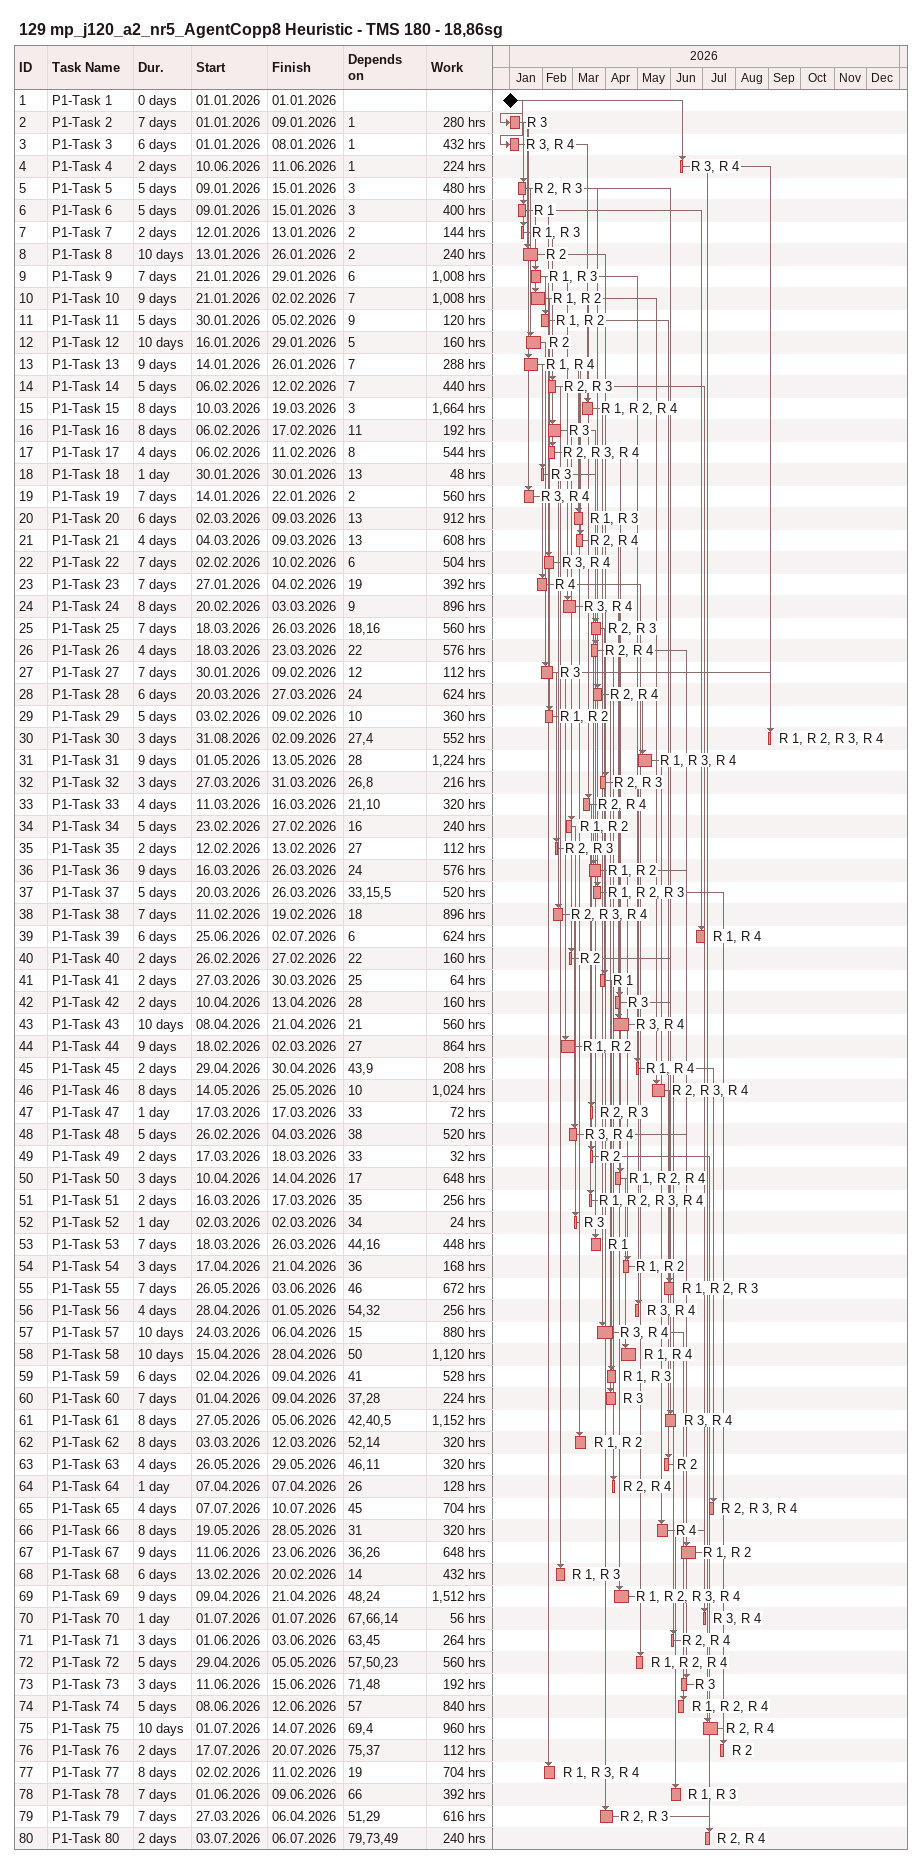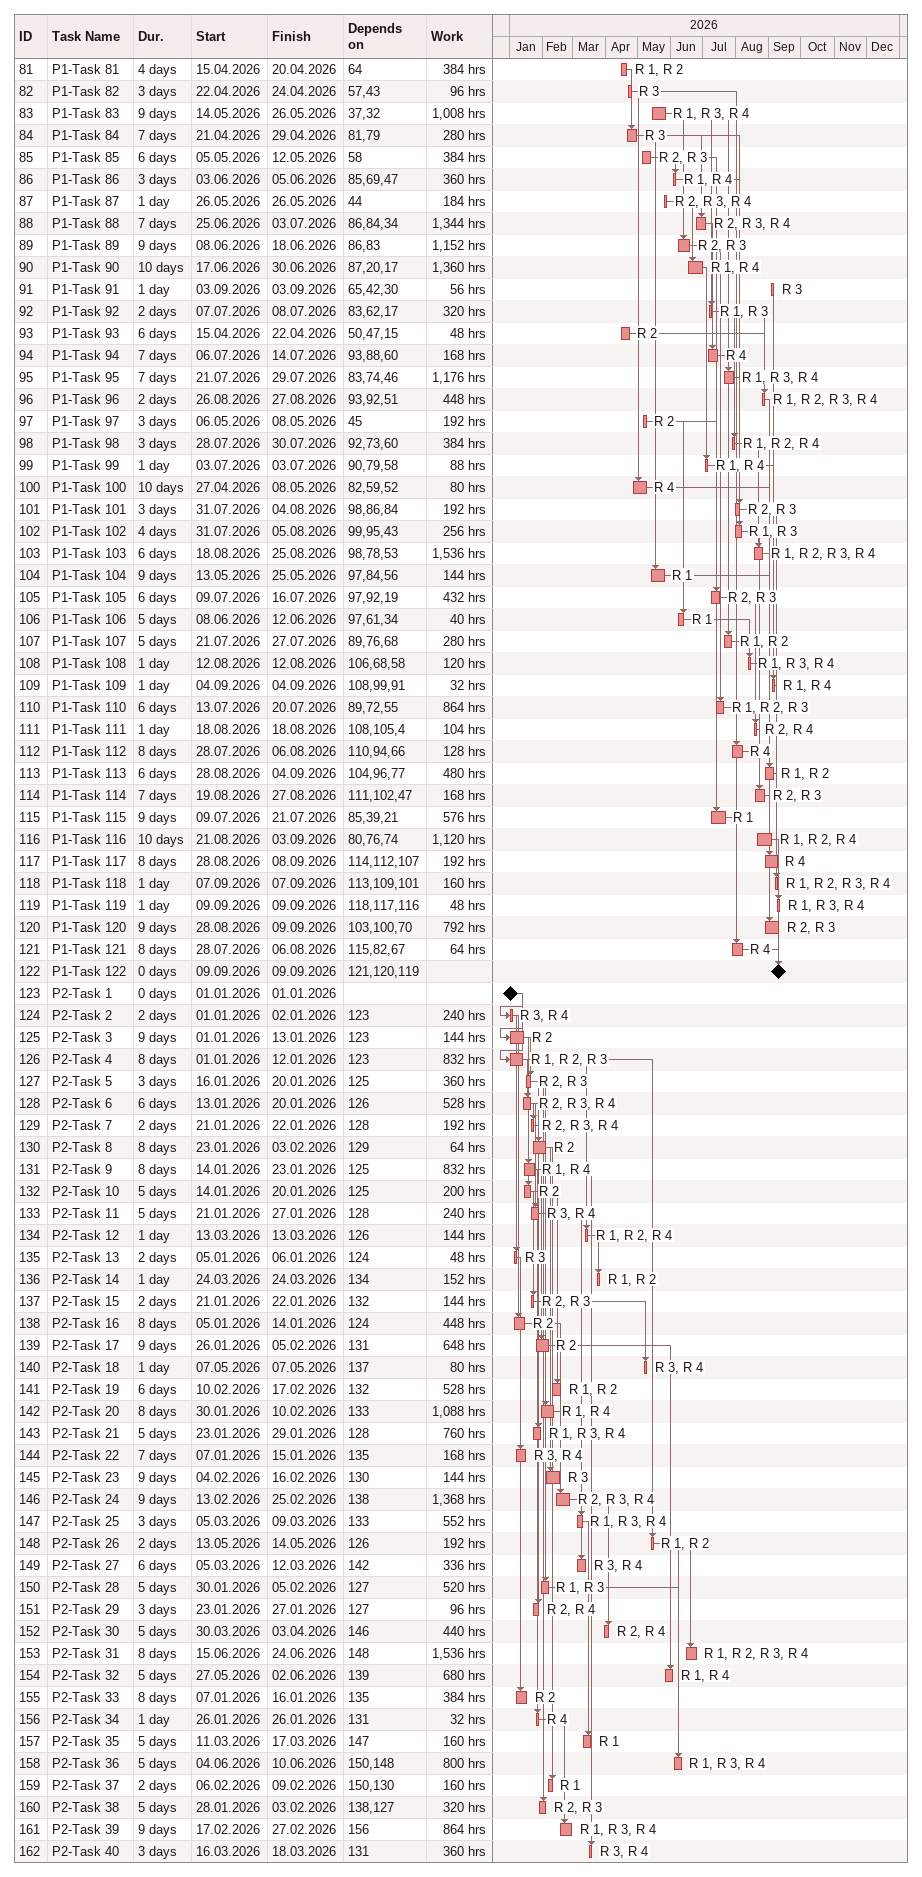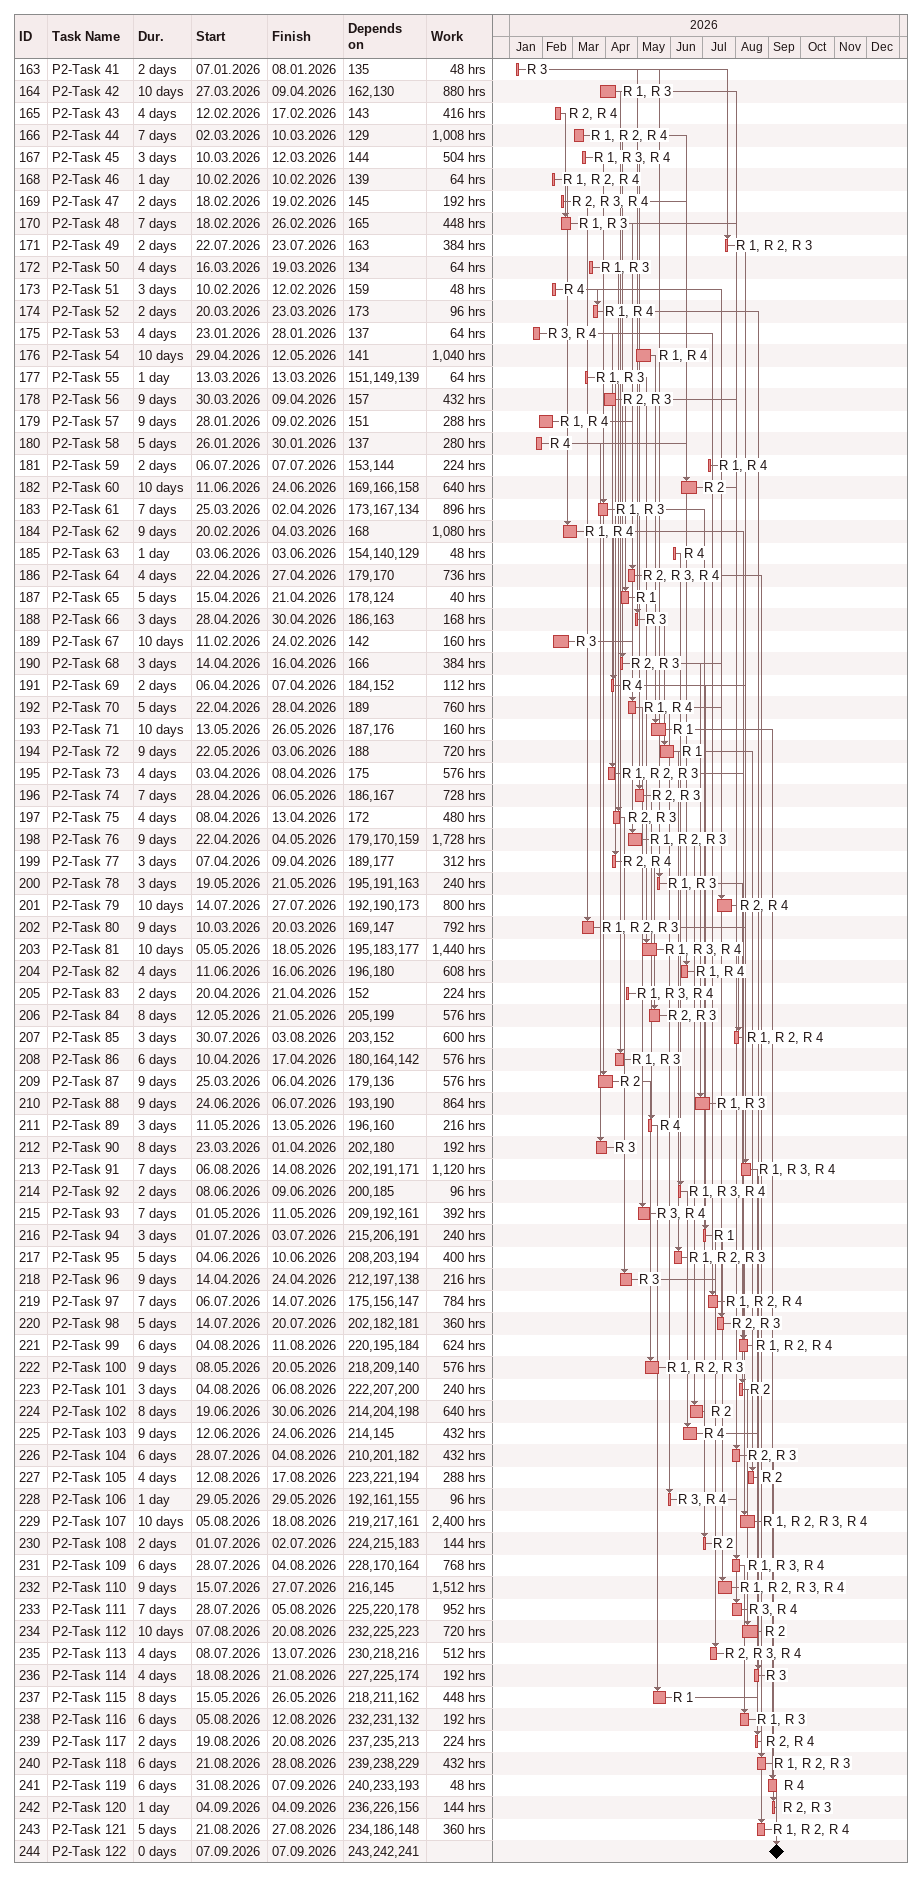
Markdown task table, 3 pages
129 mp_j120_a2_nr5_AgentCopp8 Heuristic - TMS 180 - 18,86sg

| ID | Task | Duration | Start | Finish | Predecessors | Resources | Work (h) |
|---|---|---|---|---|---|---|---|
| 1 | P1-Task 1 | 0d | 2026-01-01 | 2026-01-01 |  |  |  |
| 2 | P1-Task 2 | 7d | 2026-01-01 | 2026-01-09 | 1 | R 3 | 280 |
| 3 | P1-Task 3 | 6d | 2026-01-01 | 2026-01-08 | 1 | R 3, R 4 | 432 |
| 4 | P1-Task 4 | 2d | 2026-06-10 | 2026-06-11 | 1 | R 3, R 4 | 224 |
| 5 | P1-Task 5 | 5d | 2026-01-09 | 2026-01-15 | 3 | R 2, R 3 | 480 |
| 6 | P1-Task 6 | 5d | 2026-01-09 | 2026-01-15 | 3 | R 1 | 400 |
| 7 | P1-Task 7 | 2d | 2026-01-12 | 2026-01-13 | 2 | R 1, R 3 | 144 |
| 8 | P1-Task 8 | 10d | 2026-01-13 | 2026-01-26 | 2 | R 2 | 240 |
| 9 | P1-Task 9 | 7d | 2026-01-21 | 2026-01-29 | 6 | R 1, R 3 | 1008 |
| 10 | P1-Task 10 | 9d | 2026-01-21 | 2026-02-02 | 7 | R 1, R 2 | 1008 |
| 11 | P1-Task 11 | 5d | 2026-01-30 | 2026-02-05 | 9 | R 1, R 2 | 120 |
| 12 | P1-Task 12 | 10d | 2026-01-16 | 2026-01-29 | 5 | R 2 | 160 |
| 13 | P1-Task 13 | 9d | 2026-01-14 | 2026-01-26 | 7 | R 1, R 4 | 288 |
| 14 | P1-Task 14 | 5d | 2026-02-06 | 2026-02-12 | 7 | R 2, R 3 | 440 |
| 15 | P1-Task 15 | 8d | 2026-03-10 | 2026-03-19 | 3 | R 1, R 2, R 4 | 1664 |
| 16 | P1-Task 16 | 8d | 2026-02-06 | 2026-02-17 | 11 | R 3 | 192 |
| 17 | P1-Task 17 | 4d | 2026-02-06 | 2026-02-11 | 8 | R 2, R 3, R 4 | 544 |
| 18 | P1-Task 18 | 1d | 2026-01-30 | 2026-01-30 | 13 | R 3 | 48 |
| 19 | P1-Task 19 | 7d | 2026-01-14 | 2026-01-22 | 2 | R 3, R 4 | 560 |
| 20 | P1-Task 20 | 6d | 2026-03-02 | 2026-03-09 | 13 | R 1, R 3 | 912 |
| 21 | P1-Task 21 | 4d | 2026-03-04 | 2026-03-09 | 13 | R 2, R 4 | 608 |
| 22 | P1-Task 22 | 7d | 2026-02-02 | 2026-02-10 | 6 | R 3, R 4 | 504 |
| 23 | P1-Task 23 | 7d | 2026-01-27 | 2026-02-04 | 19 | R 4 | 392 |
| 24 | P1-Task 24 | 8d | 2026-02-20 | 2026-03-03 | 9 | R 3, R 4 | 896 |
| 25 | P1-Task 25 | 7d | 2026-03-18 | 2026-03-26 | 18, 16 | R 2, R 3 | 560 |
| 26 | P1-Task 26 | 4d | 2026-03-18 | 2026-03-23 | 22 | R 2, R 4 | 576 |
| 27 | P1-Task 27 | 7d | 2026-01-30 | 2026-02-09 | 12 | R 3 | 112 |
| 28 | P1-Task 28 | 6d | 2026-03-20 | 2026-03-27 | 24 | R 2, R 4 | 624 |
| 29 | P1-Task 29 | 5d | 2026-02-03 | 2026-02-09 | 10 | R 1, R 2 | 360 |
| 30 | P1-Task 30 | 3d | 2026-08-31 | 2026-09-02 | 27, 4 | R 1, R 2, R 3, R 4 | 552 |
| 31 | P1-Task 31 | 9d | 2026-05-01 | 2026-05-13 | 28 | R 1, R 3, R 4 | 1224 |
| 32 | P1-Task 32 | 3d | 2026-03-27 | 2026-03-31 | 26, 8 | R 2, R 3 | 216 |
| 33 | P1-Task 33 | 4d | 2026-03-11 | 2026-03-16 | 21, 10 | R 2, R 4 | 320 |
| 34 | P1-Task 34 | 5d | 2026-02-23 | 2026-02-27 | 16 | R 1, R 2 | 240 |
| 35 | P1-Task 35 | 2d | 2026-02-12 | 2026-02-13 | 27 | R 2, R 3 | 112 |
| 36 | P1-Task 36 | 9d | 2026-03-16 | 2026-03-26 | 24 | R 1, R 2 | 576 |
| 37 | P1-Task 37 | 5d | 2026-03-20 | 2026-03-26 | 33, 15, 5 | R 1, R 2, R 3 | 520 |
| 38 | P1-Task 38 | 7d | 2026-02-11 | 2026-02-19 | 18 | R 2, R 3, R 4 | 896 |
| 39 | P1-Task 39 | 6d | 2026-06-25 | 2026-07-02 | 6 | R 1, R 4 | 624 |
| 40 | P1-Task 40 | 2d | 2026-02-26 | 2026-02-27 | 22 | R 2 | 160 |
| 41 | P1-Task 41 | 2d | 2026-03-27 | 2026-03-30 | 25 | R 1 | 64 |
| 42 | P1-Task 42 | 2d | 2026-04-10 | 2026-04-13 | 28 | R 3 | 160 |
| 43 | P1-Task 43 | 10d | 2026-04-08 | 2026-04-21 | 21 | R 3, R 4 | 560 |
| 44 | P1-Task 44 | 9d | 2026-02-18 | 2026-03-02 | 27 | R 1, R 2 | 864 |
| 45 | P1-Task 45 | 2d | 2026-04-29 | 2026-04-30 | 43, 9 | R 1, R 4 | 208 |
| 46 | P1-Task 46 | 8d | 2026-05-14 | 2026-05-25 | 10 | R 2, R 3, R 4 | 1024 |
| 47 | P1-Task 47 | 1d | 2026-03-17 | 2026-03-17 | 33 | R 2, R 3 | 72 |
| 48 | P1-Task 48 | 5d | 2026-02-26 | 2026-03-04 | 38 | R 3, R 4 | 520 |
| 49 | P1-Task 49 | 2d | 2026-03-17 | 2026-03-18 | 33 | R 2 | 32 |
| 50 | P1-Task 50 | 3d | 2026-04-10 | 2026-04-14 | 17 | R 1, R 2, R 4 | 648 |
| 51 | P1-Task 51 | 2d | 2026-03-16 | 2026-03-17 | 35 | R 1, R 2, R 3, R 4 | 256 |
| 52 | P1-Task 52 | 1d | 2026-03-02 | 2026-03-02 | 34 | R 3 | 24 |
| 53 | P1-Task 53 | 7d | 2026-03-18 | 2026-03-26 | 44, 16 | R 1 | 448 |
| 54 | P1-Task 54 | 3d | 2026-04-17 | 2026-04-21 | 36 | R 1, R 2 | 168 |
| 55 | P1-Task 55 | 7d | 2026-05-26 | 2026-06-03 | 46 | R 1, R 2, R 3 | 672 |
| 56 | P1-Task 56 | 4d | 2026-04-28 | 2026-05-01 | 54, 32 | R 3, R 4 | 256 |
| 57 | P1-Task 57 | 10d | 2026-03-24 | 2026-04-06 | 15 | R 3, R 4 | 880 |
| 58 | P1-Task 58 | 10d | 2026-04-15 | 2026-04-28 | 50 | R 1, R 4 | 1120 |
| 59 | P1-Task 59 | 6d | 2026-04-02 | 2026-04-09 | 41 | R 1, R 3 | 528 |
| 60 | P1-Task 60 | 7d | 2026-04-01 | 2026-04-09 | 37, 28 | R 3 | 224 |
| 61 | P1-Task 61 | 8d | 2026-05-27 | 2026-06-05 | 42, 40, 5 | R 3, R 4 | 1152 |
| 62 | P1-Task 62 | 8d | 2026-03-03 | 2026-03-12 | 52, 14 | R 1, R 2 | 320 |
| 63 | P1-Task 63 | 4d | 2026-05-26 | 2026-05-29 | 46, 11 | R 2 | 320 |
| 64 | P1-Task 64 | 1d | 2026-04-07 | 2026-04-07 | 26 | R 2, R 4 | 128 |
| 65 | P1-Task 65 | 4d | 2026-07-07 | 2026-07-10 | 45 | R 2, R 3, R 4 | 704 |
| 66 | P1-Task 66 | 8d | 2026-05-19 | 2026-05-28 | 31 | R 4 | 320 |
| 67 | P1-Task 67 | 9d | 2026-06-11 | 2026-06-23 | 36, 26 | R 1, R 2 | 648 |
| 68 | P1-Task 68 | 6d | 2026-02-13 | 2026-02-20 | 14 | R 1, R 3 | 432 |
| 69 | P1-Task 69 | 9d | 2026-04-09 | 2026-04-21 | 48, 24 | R 1, R 2, R 3, R 4 | 1512 |
| 70 | P1-Task 70 | 1d | 2026-07-01 | 2026-07-01 | 67, 66, 14 | R 3, R 4 | 56 |
| 71 | P1-Task 71 | 3d | 2026-06-01 | 2026-06-03 | 63, 45 | R 2, R 4 | 264 |
| 72 | P1-Task 72 | 5d | 2026-04-29 | 2026-05-05 | 57, 50, 23 | R 1, R 2, R 4 | 560 |
| 73 | P1-Task 73 | 3d | 2026-06-11 | 2026-06-15 | 71, 48 | R 3 | 192 |
| 74 | P1-Task 74 | 5d | 2026-06-08 | 2026-06-12 | 57 | R 1, R 2, R 4 | 840 |
| 75 | P1-Task 75 | 10d | 2026-07-01 | 2026-07-14 | 69, 4 | R 2, R 4 | 960 |
| 76 | P1-Task 76 | 2d | 2026-07-17 | 2026-07-20 | 75, 37 | R 2 | 112 |
| 77 | P1-Task 77 | 8d | 2026-02-02 | 2026-02-11 | 19 | R 1, R 3, R 4 | 704 |
| 78 | P1-Task 78 | 7d | 2026-06-01 | 2026-06-09 | 66 | R 1, R 3 | 392 |
| 79 | P1-Task 79 | 7d | 2026-03-27 | 2026-04-06 | 51, 29 | R 2, R 3 | 616 |
| 80 | P1-Task 80 | 2d | 2026-07-03 | 2026-07-06 | 79, 73, 49 | R 2, R 4 | 240 |
| 81 | P1-Task 81 | 4d | 2026-04-15 | 2026-04-20 | 64 | R 1, R 2 | 384 |
| 82 | P1-Task 82 | 3d | 2026-04-22 | 2026-04-24 | 57, 43 | R 3 | 96 |
| 83 | P1-Task 83 | 9d | 2026-05-14 | 2026-05-26 | 37, 32 | R 1, R 3, R 4 | 1008 |
| 84 | P1-Task 84 | 7d | 2026-04-21 | 2026-04-29 | 81, 79 | R 3 | 280 |
| 85 | P1-Task 85 | 6d | 2026-05-05 | 2026-05-12 | 58 | R 2, R 3 | 384 |
| 86 | P1-Task 86 | 3d | 2026-06-03 | 2026-06-05 | 85, 69, 47 | R 1, R 4 | 360 |
| 87 | P1-Task 87 | 1d | 2026-05-26 | 2026-05-26 | 44 | R 2, R 3, R 4 | 184 |
| 88 | P1-Task 88 | 7d | 2026-06-25 | 2026-07-03 | 86, 84, 34 | R 2, R 3, R 4 | 1344 |
| 89 | P1-Task 89 | 9d | 2026-06-08 | 2026-06-18 | 86, 83 | R 2, R 3 | 1152 |
| 90 | P1-Task 90 | 10d | 2026-06-17 | 2026-06-30 | 87, 20, 17 | R 1, R 4 | 1360 |
| 91 | P1-Task 91 | 1d | 2026-09-03 | 2026-09-03 | 65, 42, 30 | R 3 | 56 |
| 92 | P1-Task 92 | 2d | 2026-07-07 | 2026-07-08 | 83, 62, 17 | R 1, R 3 | 320 |
| 93 | P1-Task 93 | 6d | 2026-04-15 | 2026-04-22 | 50, 47, 15 | R 2 | 48 |
| 94 | P1-Task 94 | 7d | 2026-07-06 | 2026-07-14 | 93, 88, 60 | R 4 | 168 |
| 95 | P1-Task 95 | 7d | 2026-07-21 | 2026-07-29 | 83, 74, 46 | R 1, R 3, R 4 | 1176 |
| 96 | P1-Task 96 | 2d | 2026-08-26 | 2026-08-27 | 93, 92, 51 | R 1, R 2, R 3, R 4 | 448 |
| 97 | P1-Task 97 | 3d | 2026-05-06 | 2026-05-08 | 45 | R 2 | 192 |
| 98 | P1-Task 98 | 3d | 2026-07-28 | 2026-07-30 | 92, 73, 60 | R 1, R 2, R 4 | 384 |
| 99 | P1-Task 99 | 1d | 2026-07-03 | 2026-07-03 | 90, 79, 58 | R 1, R 4 | 88 |
| 100 | P1-Task 100 | 10d | 2026-04-27 | 2026-05-08 | 82, 59, 52 | R 4 | 80 |
| 101 | P1-Task 101 | 3d | 2026-07-31 | 2026-08-04 | 98, 86, 84 | R 2, R 3 | 192 |
| 102 | P1-Task 102 | 4d | 2026-07-31 | 2026-08-05 | 99, 95, 43 | R 1, R 3 | 256 |
| 103 | P1-Task 103 | 6d | 2026-08-18 | 2026-08-25 | 98, 78, 53 | R 1, R 2, R 3, R 4 | 1536 |
| 104 | P1-Task 104 | 9d | 2026-05-13 | 2026-05-25 | 97, 84, 56 | R 1 | 144 |
| 105 | P1-Task 105 | 6d | 2026-07-09 | 2026-07-16 | 97, 92, 19 | R 2, R 3 | 432 |
| 106 | P1-Task 106 | 5d | 2026-06-08 | 2026-06-12 | 97, 61, 34 | R 1 | 40 |
| 107 | P1-Task 107 | 5d | 2026-07-21 | 2026-07-27 | 89, 76, 68 | R 1, R 2 | 280 |
| 108 | P1-Task 108 | 1d | 2026-08-12 | 2026-08-12 | 106, 68, 58 | R 1, R 3, R 4 | 120 |
| 109 | P1-Task 109 | 1d | 2026-09-04 | 2026-09-04 | 108, 99, 91 | R 1, R 4 | 32 |
| 110 | P1-Task 110 | 6d | 2026-07-13 | 2026-07-20 | 89, 72, 55 | R 1, R 2, R 3 | 864 |
| 111 | P1-Task 111 | 1d | 2026-08-18 | 2026-08-18 | 108, 105, 4 | R 2, R 4 | 104 |
| 112 | P1-Task 112 | 8d | 2026-07-28 | 2026-08-06 | 110, 94, 66 | R 4 | 128 |
| 113 | P1-Task 113 | 6d | 2026-08-28 | 2026-09-04 | 104, 96, 77 | R 1, R 2 | 480 |
| 114 | P1-Task 114 | 7d | 2026-08-19 | 2026-08-27 | 111, 102, 47 | R 2, R 3 | 168 |
| 115 | P1-Task 115 | 9d | 2026-07-09 | 2026-07-21 | 85, 39, 21 | R 1 | 576 |
| 116 | P1-Task 116 | 10d | 2026-08-21 | 2026-09-03 | 80, 76, 74 | R 1, R 2, R 4 | 1120 |
| 117 | P1-Task 117 | 8d | 2026-08-28 | 2026-09-08 | 114, 112, 107 | R 4 | 192 |
| 118 | P1-Task 118 | 1d | 2026-09-07 | 2026-09-07 | 113, 109, 101 | R 1, R 2, R 3, R 4 | 160 |
| 119 | P1-Task 119 | 1d | 2026-09-09 | 2026-09-09 | 118, 117, 116 | R 1, R 3, R 4 | 48 |
| 120 | P1-Task 120 | 9d | 2026-08-28 | 2026-09-09 | 103, 100, 70 | R 2, R 3 | 792 |
| 121 | P1-Task 121 | 8d | 2026-07-28 | 2026-08-06 | 115, 82, 67 | R 4 | 64 |
| 122 | P1-Task 122 | 0d | 2026-09-09 | 2026-09-09 | 121, 120, 119 |  |  |
| 123 | P2-Task 1 | 0d | 2026-01-01 | 2026-01-01 |  |  |  |
| 124 | P2-Task 2 | 2d | 2026-01-01 | 2026-01-02 | 123 | R 3, R 4 | 240 |
| 125 | P2-Task 3 | 9d | 2026-01-01 | 2026-01-13 | 123 | R 2 | 144 |
| 126 | P2-Task 4 | 8d | 2026-01-01 | 2026-01-12 | 123 | R 1, R 2, R 3 | 832 |
| 127 | P2-Task 5 | 3d | 2026-01-16 | 2026-01-20 | 125 | R 2, R 3 | 360 |
| 128 | P2-Task 6 | 6d | 2026-01-13 | 2026-01-20 | 126 | R 2, R 3, R 4 | 528 |
| 129 | P2-Task 7 | 2d | 2026-01-21 | 2026-01-22 | 128 | R 2, R 3, R 4 | 192 |
| 130 | P2-Task 8 | 8d | 2026-01-23 | 2026-02-03 | 129 | R 2 | 64 |
| 131 | P2-Task 9 | 8d | 2026-01-14 | 2026-01-23 | 125 | R 1, R 4 | 832 |
| 132 | P2-Task 10 | 5d | 2026-01-14 | 2026-01-20 | 125 | R 2 | 200 |
| 133 | P2-Task 11 | 5d | 2026-01-21 | 2026-01-27 | 128 | R 3, R 4 | 240 |
| 134 | P2-Task 12 | 1d | 2026-03-13 | 2026-03-13 | 126 | R 1, R 2, R 4 | 144 |
| 135 | P2-Task 13 | 2d | 2026-01-05 | 2026-01-06 | 124 | R 3 | 48 |
| 136 | P2-Task 14 | 1d | 2026-03-24 | 2026-03-24 | 134 | R 1, R 2 | 152 |
| 137 | P2-Task 15 | 2d | 2026-01-21 | 2026-01-22 | 132 | R 2, R 3 | 144 |
| 138 | P2-Task 16 | 8d | 2026-01-05 | 2026-01-14 | 124 | R 2 | 448 |
| 139 | P2-Task 17 | 9d | 2026-01-26 | 2026-02-05 | 131 | R 2 | 648 |
| 140 | P2-Task 18 | 1d | 2026-05-07 | 2026-05-07 | 137 | R 3, R 4 | 80 |
| 141 | P2-Task 19 | 6d | 2026-02-10 | 2026-02-17 | 132 | R 1, R 2 | 528 |
| 142 | P2-Task 20 | 8d | 2026-01-30 | 2026-02-10 | 133 | R 1, R 4 | 1088 |
| 143 | P2-Task 21 | 5d | 2026-01-23 | 2026-01-29 | 128 | R 1, R 3, R 4 | 760 |
| 144 | P2-Task 22 | 7d | 2026-01-07 | 2026-01-15 | 135 | R 3, R 4 | 168 |
| 145 | P2-Task 23 | 9d | 2026-02-04 | 2026-02-16 | 130 | R 3 | 144 |
| 146 | P2-Task 24 | 9d | 2026-02-13 | 2026-02-25 | 138 | R 2, R 3, R 4 | 1368 |
| 147 | P2-Task 25 | 3d | 2026-03-05 | 2026-03-09 | 133 | R 1, R 3, R 4 | 552 |
| 148 | P2-Task 26 | 2d | 2026-05-13 | 2026-05-14 | 126 | R 1, R 2 | 192 |
| 149 | P2-Task 27 | 6d | 2026-03-05 | 2026-03-12 | 142 | R 3, R 4 | 336 |
| 150 | P2-Task 28 | 5d | 2026-01-30 | 2026-02-05 | 127 | R 1, R 3 | 520 |
| 151 | P2-Task 29 | 3d | 2026-01-23 | 2026-01-27 | 127 | R 2, R 4 | 96 |
| 152 | P2-Task 30 | 5d | 2026-03-30 | 2026-04-03 | 146 | R 2, R 4 | 440 |
| 153 | P2-Task 31 | 8d | 2026-06-15 | 2026-06-24 | 148 | R 1, R 2, R 3, R 4 | 1536 |
| 154 | P2-Task 32 | 5d | 2026-05-27 | 2026-06-02 | 139 | R 1, R 4 | 680 |
| 155 | P2-Task 33 | 8d | 2026-01-07 | 2026-01-16 | 135 | R 2 | 384 |
| 156 | P2-Task 34 | 1d | 2026-01-26 | 2026-01-26 | 131 | R 4 | 32 |
| 157 | P2-Task 35 | 5d | 2026-03-11 | 2026-03-17 | 147 | R 1 | 160 |
| 158 | P2-Task 36 | 5d | 2026-06-04 | 2026-06-10 | 150, 148 | R 1, R 3, R 4 | 800 |
| 159 | P2-Task 37 | 2d | 2026-02-06 | 2026-02-09 | 150, 130 | R 1 | 160 |
| 160 | P2-Task 38 | 5d | 2026-01-28 | 2026-02-03 | 138, 127 | R 2, R 3 | 320 |
| 161 | P2-Task 39 | 9d | 2026-02-17 | 2026-02-27 | 156 | R 1, R 3, R 4 | 864 |
| 162 | P2-Task 40 | 3d | 2026-03-16 | 2026-03-18 | 131 | R 3, R 4 | 360 |
| 163 | P2-Task 41 | 2d | 2026-01-07 | 2026-01-08 | 135 | R 3 | 48 |
| 164 | P2-Task 42 | 10d | 2026-03-27 | 2026-04-09 | 162, 130 | R 1, R 3 | 880 |
| 165 | P2-Task 43 | 4d | 2026-02-12 | 2026-02-17 | 143 | R 2, R 4 | 416 |
| 166 | P2-Task 44 | 7d | 2026-03-02 | 2026-03-10 | 129 | R 1, R 2, R 4 | 1008 |
| 167 | P2-Task 45 | 3d | 2026-03-10 | 2026-03-12 | 144 | R 1, R 3, R 4 | 504 |
| 168 | P2-Task 46 | 1d | 2026-02-10 | 2026-02-10 | 139 | R 1, R 2, R 4 | 64 |
| 169 | P2-Task 47 | 2d | 2026-02-18 | 2026-02-19 | 145 | R 2, R 3, R 4 | 192 |
| 170 | P2-Task 48 | 7d | 2026-02-18 | 2026-02-26 | 165 | R 1, R 3 | 448 |
| 171 | P2-Task 49 | 2d | 2026-07-22 | 2026-07-23 | 163 | R 1, R 2, R 3 | 384 |
| 172 | P2-Task 50 | 4d | 2026-03-16 | 2026-03-19 | 134 | R 1, R 3 | 64 |
| 173 | P2-Task 51 | 3d | 2026-02-10 | 2026-02-12 | 159 | R 4 | 48 |
| 174 | P2-Task 52 | 2d | 2026-03-20 | 2026-03-23 | 173 | R 1, R 4 | 96 |
| 175 | P2-Task 53 | 4d | 2026-01-23 | 2026-01-28 | 137 | R 3, R 4 | 64 |
| 176 | P2-Task 54 | 10d | 2026-04-29 | 2026-05-12 | 141 | R 1, R 4 | 1040 |
| 177 | P2-Task 55 | 1d | 2026-03-13 | 2026-03-13 | 151, 149, 139 | R 1, R 3 | 64 |
| 178 | P2-Task 56 | 9d | 2026-03-30 | 2026-04-09 | 157 | R 2, R 3 | 432 |
| 179 | P2-Task 57 | 9d | 2026-01-28 | 2026-02-09 | 151 | R 1, R 4 | 288 |
| 180 | P2-Task 58 | 5d | 2026-01-26 | 2026-01-30 | 137 | R 4 | 280 |
| 181 | P2-Task 59 | 2d | 2026-07-06 | 2026-07-07 | 153, 144 | R 1, R 4 | 224 |
| 182 | P2-Task 60 | 10d | 2026-06-11 | 2026-06-24 | 169, 166, 158 | R 2 | 640 |
| 183 | P2-Task 61 | 7d | 2026-03-25 | 2026-04-02 | 173, 167, 134 | R 1, R 3 | 896 |
| 184 | P2-Task 62 | 9d | 2026-02-20 | 2026-03-04 | 168 | R 1, R 4 | 1080 |
| 185 | P2-Task 63 | 1d | 2026-06-03 | 2026-06-03 | 154, 140, 129 | R 4 | 48 |
| 186 | P2-Task 64 | 4d | 2026-04-22 | 2026-04-27 | 179, 170 | R 2, R 3, R 4 | 736 |
| 187 | P2-Task 65 | 5d | 2026-04-15 | 2026-04-21 | 178, 124 | R 1 | 40 |
| 188 | P2-Task 66 | 3d | 2026-04-28 | 2026-04-30 | 186, 163 | R 3 | 168 |
| 189 | P2-Task 67 | 10d | 2026-02-11 | 2026-02-24 | 142 | R 3 | 160 |
| 190 | P2-Task 68 | 3d | 2026-04-14 | 2026-04-16 | 166 | R 2, R 3 | 384 |
| 191 | P2-Task 69 | 2d | 2026-04-06 | 2026-04-07 | 184, 152 | R 4 | 112 |
| 192 | P2-Task 70 | 5d | 2026-04-22 | 2026-04-28 | 189 | R 1, R 4 | 760 |
| 193 | P2-Task 71 | 10d | 2026-05-13 | 2026-05-26 | 187, 176 | R 1 | 160 |
| 194 | P2-Task 72 | 9d | 2026-05-22 | 2026-06-03 | 188 | R 1 | 720 |
| 195 | P2-Task 73 | 4d | 2026-04-03 | 2026-04-08 | 175 | R 1, R 2, R 3 | 576 |
| 196 | P2-Task 74 | 7d | 2026-04-28 | 2026-05-06 | 186, 167 | R 2, R 3 | 728 |
| 197 | P2-Task 75 | 4d | 2026-04-08 | 2026-04-13 | 172 | R 2, R 3 | 480 |
| 198 | P2-Task 76 | 9d | 2026-04-22 | 2026-05-04 | 179, 170, 159 | R 1, R 2, R 3 | 1728 |
| 199 | P2-Task 77 | 3d | 2026-04-07 | 2026-04-09 | 189, 177 | R 2, R 4 | 312 |
| 200 | P2-Task 78 | 3d | 2026-05-19 | 2026-05-21 | 195, 191, 163 | R 1, R 3 | 240 |
| 201 | P2-Task 79 | 10d | 2026-07-14 | 2026-07-27 | 192, 190, 173 | R 2, R 4 | 800 |
| 202 | P2-Task 80 | 9d | 2026-03-10 | 2026-03-20 | 169, 147 | R 1, R 2, R 3 | 792 |
| 203 | P2-Task 81 | 10d | 2026-05-05 | 2026-05-18 | 195, 183, 177 | R 1, R 3, R 4 | 1440 |
| 204 | P2-Task 82 | 4d | 2026-06-11 | 2026-06-16 | 196, 180 | R 1, R 4 | 608 |
| 205 | P2-Task 83 | 2d | 2026-04-20 | 2026-04-21 | 152 | R 1, R 3, R 4 | 224 |
| 206 | P2-Task 84 | 8d | 2026-05-12 | 2026-05-21 | 205, 199 | R 2, R 3 | 576 |
| 207 | P2-Task 85 | 3d | 2026-07-30 | 2026-08-03 | 203, 152 | R 1, R 2, R 4 | 600 |
| 208 | P2-Task 86 | 6d | 2026-04-10 | 2026-04-17 | 180, 164, 142 | R 1, R 3 | 576 |
| 209 | P2-Task 87 | 9d | 2026-03-25 | 2026-04-06 | 179, 136 | R 2 | 576 |
| 210 | P2-Task 88 | 9d | 2026-06-24 | 2026-07-06 | 193, 190 | R 1, R 3 | 864 |
| 211 | P2-Task 89 | 3d | 2026-05-11 | 2026-05-13 | 196, 160 | R 4 | 216 |
| 212 | P2-Task 90 | 8d | 2026-03-23 | 2026-04-01 | 202, 180 | R 3 | 192 |
| 213 | P2-Task 91 | 7d | 2026-08-06 | 2026-08-14 | 202, 191, 171 | R 1, R 3, R 4 | 1120 |
| 214 | P2-Task 92 | 2d | 2026-06-08 | 2026-06-09 | 200, 185 | R 1, R 3, R 4 | 96 |
| 215 | P2-Task 93 | 7d | 2026-05-01 | 2026-05-11 | 209, 192, 161 | R 3, R 4 | 392 |
| 216 | P2-Task 94 | 3d | 2026-07-01 | 2026-07-03 | 215, 206, 191 | R 1 | 240 |
| 217 | P2-Task 95 | 5d | 2026-06-04 | 2026-06-10 | 208, 203, 194 | R 1, R 2, R 3 | 400 |
| 218 | P2-Task 96 | 9d | 2026-04-14 | 2026-04-24 | 212, 197, 138 | R 3 | 216 |
| 219 | P2-Task 97 | 7d | 2026-07-06 | 2026-07-14 | 175, 156, 147 | R 1, R 2, R 4 | 784 |
| 220 | P2-Task 98 | 5d | 2026-07-14 | 2026-07-20 | 202, 182, 181 | R 2, R 3 | 360 |
| 221 | P2-Task 99 | 6d | 2026-08-04 | 2026-08-11 | 220, 195, 184 | R 1, R 2, R 4 | 624 |
| 222 | P2-Task 100 | 9d | 2026-05-08 | 2026-05-20 | 218, 209, 140 | R 1, R 2, R 3 | 576 |
| 223 | P2-Task 101 | 3d | 2026-08-04 | 2026-08-06 | 222, 207, 200 | R 2 | 240 |
| 224 | P2-Task 102 | 8d | 2026-06-19 | 2026-06-30 | 214, 204, 198 | R 2 | 640 |
| 225 | P2-Task 103 | 9d | 2026-06-12 | 2026-06-24 | 214, 145 | R 4 | 432 |
| 226 | P2-Task 104 | 6d | 2026-07-28 | 2026-08-04 | 210, 201, 182 | R 2, R 3 | 432 |
| 227 | P2-Task 105 | 4d | 2026-08-12 | 2026-08-17 | 223, 221, 194 | R 2 | 288 |
| 228 | P2-Task 106 | 1d | 2026-05-29 | 2026-05-29 | 192, 161, 155 | R 3, R 4 | 96 |
| 229 | P2-Task 107 | 10d | 2026-08-05 | 2026-08-18 | 219, 217, 161 | R 1, R 2, R 3, R 4 | 2400 |
| 230 | P2-Task 108 | 2d | 2026-07-01 | 2026-07-02 | 224, 215, 183 | R 2 | 144 |
| 231 | P2-Task 109 | 6d | 2026-07-28 | 2026-08-04 | 228, 170, 164 | R 1, R 3, R 4 | 768 |
| 232 | P2-Task 110 | 9d | 2026-07-15 | 2026-07-27 | 216, 145 | R 1, R 2, R 3, R 4 | 1512 |
| 233 | P2-Task 111 | 7d | 2026-07-28 | 2026-08-05 | 225, 220, 178 | R 3, R 4 | 952 |
| 234 | P2-Task 112 | 10d | 2026-08-07 | 2026-08-20 | 232, 225, 223 | R 2 | 720 |
| 235 | P2-Task 113 | 4d | 2026-07-08 | 2026-07-13 | 230, 218, 216 | R 2, R 3, R 4 | 512 |
| 236 | P2-Task 114 | 4d | 2026-08-18 | 2026-08-21 | 227, 225, 174 | R 3 | 192 |
| 237 | P2-Task 115 | 8d | 2026-05-15 | 2026-05-26 | 218, 211, 162 | R 1 | 448 |
| 238 | P2-Task 116 | 6d | 2026-08-05 | 2026-08-12 | 232, 231, 132 | R 1, R 3 | 192 |
| 239 | P2-Task 117 | 2d | 2026-08-19 | 2026-08-20 | 237, 235, 213 | R 2, R 4 | 224 |
| 240 | P2-Task 118 | 6d | 2026-08-21 | 2026-08-28 | 239, 238, 229 | R 1, R 2, R 3 | 432 |
| 241 | P2-Task 119 | 6d | 2026-08-31 | 2026-09-07 | 240, 233, 193 | R 4 | 48 |
| 242 | P2-Task 120 | 1d | 2026-09-04 | 2026-09-04 | 236, 226, 156 | R 2, R 3 | 144 |
| 243 | P2-Task 121 | 5d | 2026-08-21 | 2026-08-27 | 234, 186, 148 | R 1, R 2, R 4 | 360 |
| 244 | P2-Task 122 | 0d | 2026-09-07 | 2026-09-07 | 243, 242, 241 |  |  |
